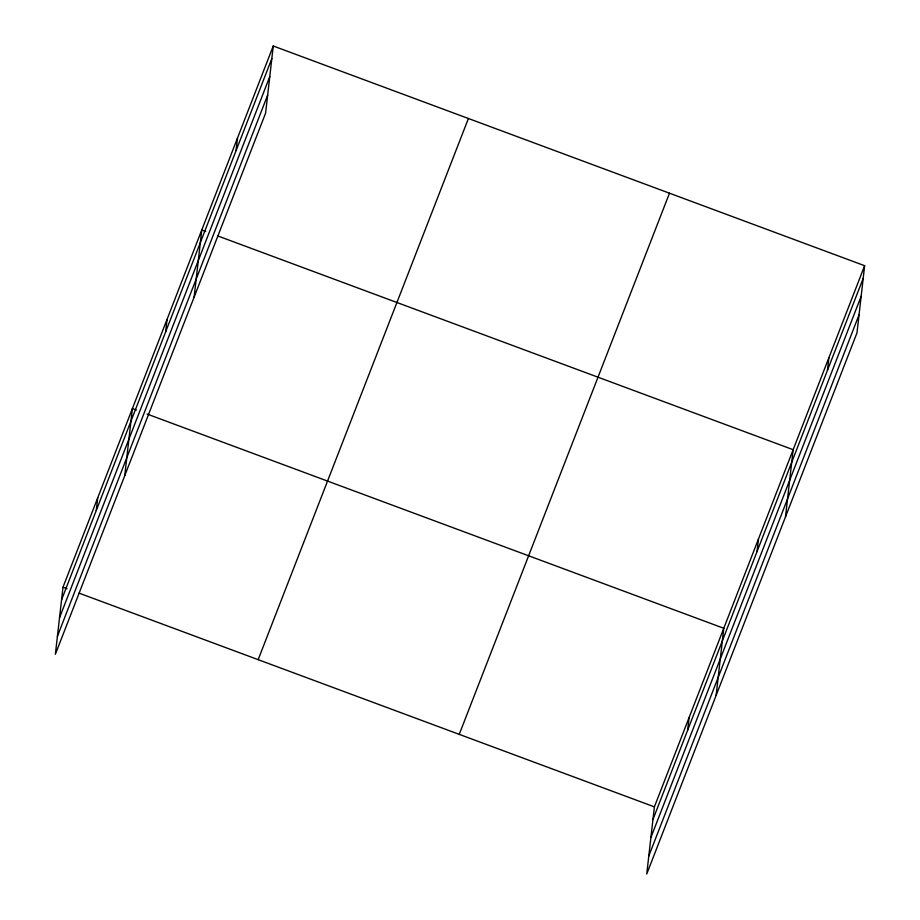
<?xml version="1.0" encoding="UTF-8"?>
<svg xmlns="http://www.w3.org/2000/svg" width="920" height="920" viewBox="0 0 920 920"><rect width="100%" height="100%" fill="white"/><g stroke="black" fill="none" stroke-linecap="round" stroke-linejoin="round"><path stroke-width="1.38" d="M273.252 46L63.008 587.167L55.361 654.293L265.604 113.137L273.252 46L864.639 265.707L856.991 332.833L646.748 874L654.396 806.863L864.639 265.707M96.266 510.485L97.692 497.869M124.74 475.709L132.388 408.584L136.401 410.067M165.646 331.901L167.083 319.286M194.12 297.125L201.767 230L205.781 231.483M236.072 150.615L237.509 138M687.654 730.192L689.091 717.577M716.128 695.417L723.775 628.279L147.096 414.046M757.033 551.609L758.471 538.993M785.507 516.833L793.155 449.696L217.81 235.957M827.459 370.311L828.897 357.696M61.571 599.771L271.814 58.615M59.524 617.769L269.767 76.601M57.408 636.306L267.651 95.139M258.163 659.663L468.406 118.507M459.241 734.367L669.484 193.2M652.958 819.478L863.201 278.311M650.911 837.476L861.154 296.309M648.795 856.014L859.038 314.847M63.008 587.167L67.022 588.65M79.051 593.124L654.396 806.863"/></g></svg>
